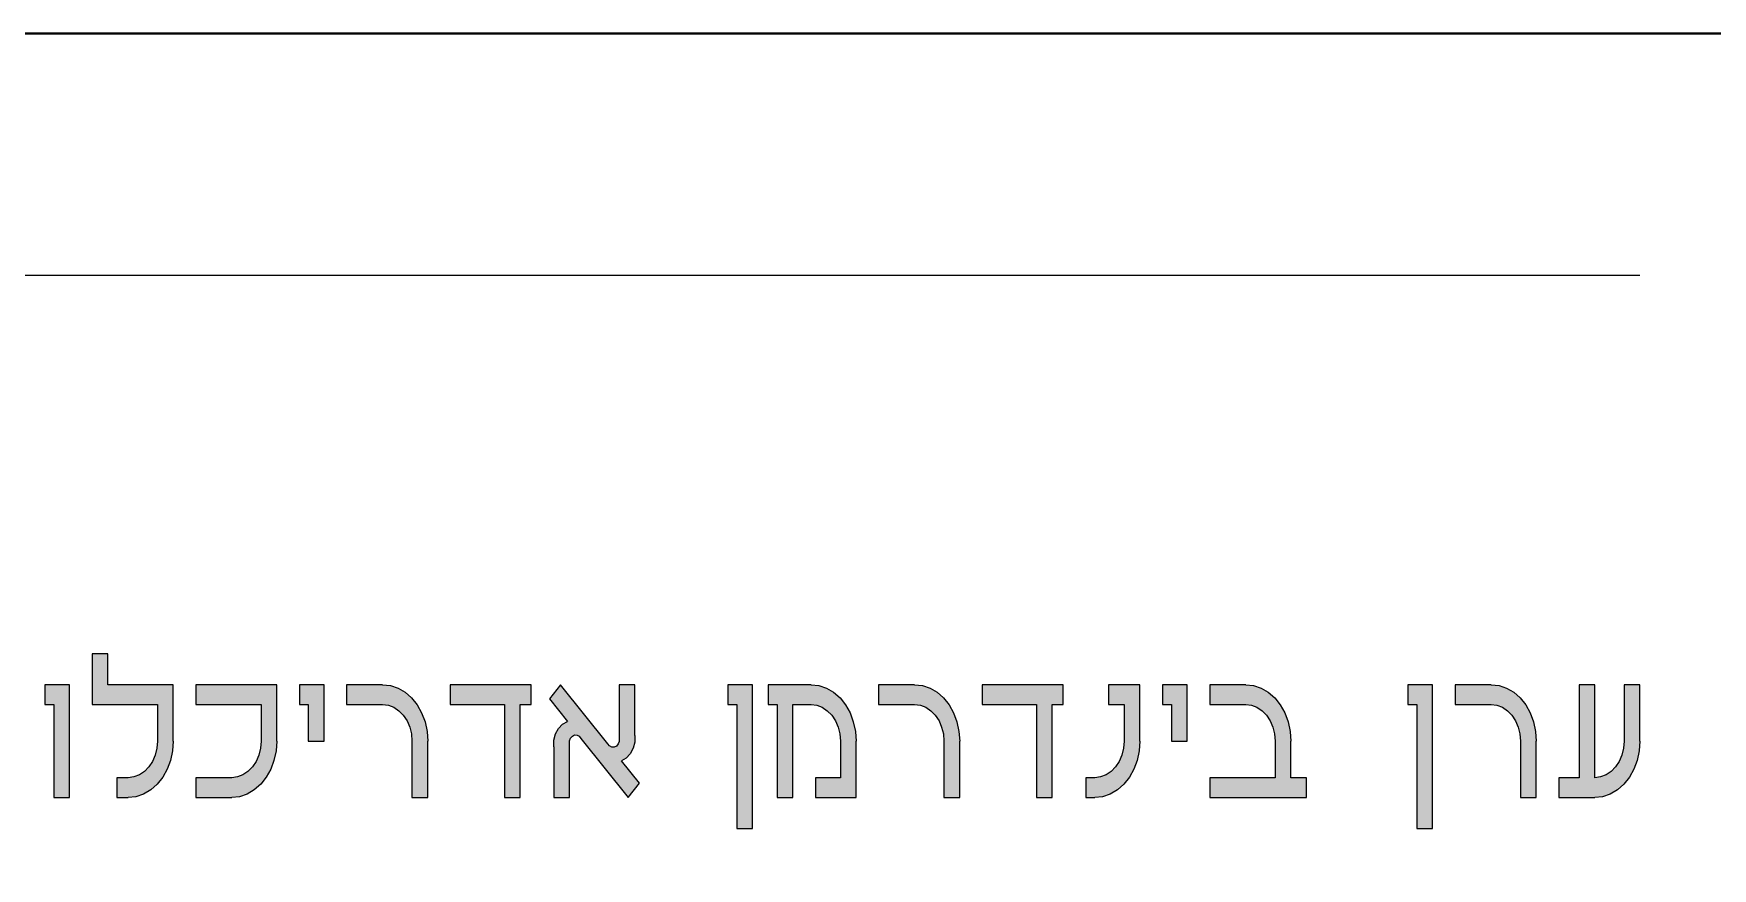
# Model space of a CAD drawing. Header units: millimetres. Extents: x 6676 to 14342, y 3639 to 5293.
# Drawn here: x 8646 to 8715, y 4650.7 to 4685.1 of the extents above; entities that cross this region are included whole.
import ezdxf

# ---------------------------------------------------------------- set-up
doc = ezdxf.new("R2010")
doc.units = ezdxf.units.MM
doc.layers.add('A-dim-work', color=8, linetype='Continuous')
doc.layers.add('TEXT', color=14, linetype='Continuous')
doc.layers.add('A-VIEW-30', color=6, linetype='Continuous', lineweight=15)

# ---------------------------------------------------------------- blocks, each defined once
blk = doc.blocks.new('A$C70B91C7D')
at = {"layer": 'TEXT', "true_color": 0x311916}
for points in [[(2.4019, -0.5456), (2.315, -0.5456), (2.315, -0.5043), (2.2939, -0.5043), (2.2939, -0.5718), (2.3811, -0.5718), (2.3811, -0.6205), (2.3803, -0.6302), (2.378, -0.6392), (2.3743, -0.6477), (2.3695, -0.655), (2.3637, -0.6612), (2.357, -0.6656), (2.3497, -0.6683), (2.3419, -0.6693), (2.3269, -0.6693), (2.3269, -0.6955), (2.3419, -0.6955), (2.3524, -0.6946), (2.3626, -0.6911), (2.372, -0.6855), (2.3805, -0.678), (2.388, -0.6687), (2.394, -0.6581), (2.3984, -0.6462), (2.4011, -0.6336), (2.4019, -0.6205)], [(2.2641, -0.5456), (2.2311, -0.5456), (2.2311, -0.5718), (2.2431, -0.5718), (2.2431, -0.6955), (2.2641, -0.6955)], [(2.5399, -0.5456), (2.432, -0.5456), (2.432, -0.5718), (2.5189, -0.5718), (2.5189, -0.6205), (2.5181, -0.6302), (2.516, -0.6392), (2.5123, -0.6477), (2.5075, -0.655), (2.5015, -0.6612), (2.4948, -0.6656), (2.4875, -0.6683), (2.48, -0.6693), (2.432, -0.6693), (2.432, -0.6955), (2.48, -0.6955), (2.4904, -0.6946), (2.5004, -0.6911), (2.51, -0.6855), (2.5185, -0.678), (2.5258, -0.6687), (2.5318, -0.6581), (2.5362, -0.6462), (2.5389, -0.6336), (2.5399, -0.6205)], [(2.6029, -0.5456), (2.57, -0.5456), (2.57, -0.5718), (2.5819, -0.5718), (2.5819, -0.6205), (2.6029, -0.6205)], [(2.7109, -0.5556), (2.7014, -0.5502), (2.6912, -0.5467), (2.6808, -0.5456), (2.6328, -0.5456), (2.6328, -0.5718), (2.6808, -0.5718), (2.6885, -0.5727), (2.6958, -0.5756), (2.7026, -0.5801), (2.7084, -0.5862), (2.7134, -0.5936), (2.7169, -0.602), (2.7192, -0.6111), (2.7199, -0.6205), (2.7199, -0.6955), (2.7409, -0.6955), (2.7409, -0.6205), (2.74, -0.6076), (2.7373, -0.5949), (2.7328, -0.5831), (2.7269, -0.5724), (2.7194, -0.5631)], [(2.8788, -0.5456), (2.7708, -0.5456), (2.7708, -0.5718), (2.8429, -0.5718), (2.8429, -0.6955), (2.8639, -0.6955), (2.8639, -0.5718), (2.8788, -0.5718)], [(3.0168, -0.5456), (2.9958, -0.5456), (2.9958, -0.6169), (2.9958, -0.6209), (2.9944, -0.6244), (2.9921, -0.6273), (2.9892, -0.6286), (2.9859, -0.6286), (2.983, -0.6271), (2.9807, -0.6244), (2.9179, -0.5456), (2.9029, -0.5644), (2.9268, -0.5943), (2.9204, -0.598), (2.915, -0.6038), (2.9111, -0.6109), (2.909, -0.6194), (2.9088, -0.6281), (2.9088, -0.6955), (2.9298, -0.6955), (2.9298, -0.6244), (2.9298, -0.6203), (2.9312, -0.6167), (2.9335, -0.614), (2.9364, -0.6124), (2.9397, -0.6126), (2.9426, -0.614), (2.9449, -0.6169), (3.0077, -0.6955), (3.0228, -0.6768), (2.9989, -0.6469), (3.0052, -0.6433), (3.0106, -0.6375), (3.0145, -0.6302), (3.0166, -0.6219), (3.0168, -0.613)], [(3.1733, -0.5456), (3.1403, -0.5456), (3.1403, -0.5718), (3.1523, -0.5718), (3.1523, -0.7368), (3.1733, -0.7368)], [(3.2812, -0.5556), (3.2718, -0.5502), (3.2617, -0.5467), (3.2513, -0.5456), (3.1943, -0.5456), (3.1943, -0.5718), (3.2062, -0.5718), (3.2062, -0.6955), (3.2272, -0.6955), (3.2272, -0.5718), (3.2513, -0.5718), (3.2588, -0.5727), (3.2662, -0.5756), (3.2729, -0.5801), (3.2789, -0.5862), (3.2837, -0.5936), (3.2874, -0.602), (3.2895, -0.6111), (3.2903, -0.6205), (3.2903, -0.6693), (3.2573, -0.6693), (3.2573, -0.6955), (3.3113, -0.6955), (3.3113, -0.6205), (3.3103, -0.6076), (3.3076, -0.5949), (3.3032, -0.5831), (3.2972, -0.5724), (3.2899, -0.5631)], [(3.4192, -0.5556), (3.4098, -0.5502), (3.3996, -0.5467), (3.3891, -0.5456), (3.3413, -0.5456), (3.3413, -0.5718), (3.3891, -0.5718), (3.3969, -0.5727), (3.4042, -0.5756), (3.4109, -0.5801), (3.4167, -0.5862), (3.4217, -0.5936), (3.4252, -0.602), (3.4275, -0.6111), (3.4283, -0.6205), (3.4283, -0.6955), (3.4493, -0.6955), (3.4493, -0.6205), (3.4483, -0.6076), (3.4456, -0.5949), (3.4412, -0.5831), (3.4352, -0.5724), (3.4277, -0.5631)], [(3.5871, -0.5456), (3.4792, -0.5456), (3.4792, -0.5718), (3.5513, -0.5718), (3.5513, -0.6955), (3.5723, -0.6955), (3.5723, -0.5718), (3.5871, -0.5718)], [(3.6891, -0.5456), (3.6472, -0.5456), (3.6472, -0.5718), (3.6681, -0.5718), (3.6681, -0.6205), (3.6675, -0.6302), (3.6652, -0.6392), (3.6615, -0.6477), (3.6567, -0.655), (3.6509, -0.6612), (3.6442, -0.6656), (3.6368, -0.6683), (3.6291, -0.6693), (3.6172, -0.6693), (3.6172, -0.6955), (3.6291, -0.6955), (3.6395, -0.6946), (3.6498, -0.6911), (3.6592, -0.6855), (3.6677, -0.678), (3.6752, -0.6687), (3.6812, -0.6581), (3.6856, -0.6462), (3.6883, -0.6336), (3.6891, -0.6205)], [(3.7521, -0.5456), (3.7191, -0.5456), (3.7191, -0.5718), (3.7311, -0.5718), (3.7311, -0.6205), (3.7521, -0.6205)], [(3.8506, -0.5502), (3.8406, -0.5467), (3.8302, -0.5456), (3.7822, -0.5456), (3.7822, -0.5718), (3.8302, -0.5718), (3.8377, -0.5727), (3.845, -0.5756), (3.8518, -0.5801), (3.8577, -0.5862), (3.8626, -0.5936), (3.8662, -0.602), (3.8683, -0.6111), (3.8691, -0.6205), (3.8691, -0.6693), (3.7822, -0.6693), (3.7822, -0.6955), (3.9111, -0.6955), (3.9111, -0.6693), (3.8901, -0.6693), (3.8901, -0.6205), (3.8892, -0.6076), (3.8865, -0.5949), (3.882, -0.5831), (3.876, -0.5724), (3.8687, -0.5631), (3.86, -0.5556)], [(4.079, -0.5456), (4.0461, -0.5456), (4.0461, -0.5718), (4.058, -0.5718), (4.058, -0.7368), (4.079, -0.7368)], [(4.1956, -0.5631), (4.187, -0.5556), (4.1775, -0.5502), (4.1675, -0.5467), (4.1571, -0.5456), (4.1091, -0.5456), (4.1091, -0.5718), (4.1571, -0.5718), (4.1646, -0.5727), (4.1719, -0.5756), (4.1787, -0.5801), (4.1846, -0.5862), (4.1895, -0.5936), (4.1929, -0.602), (4.1952, -0.6111), (4.196, -0.6205), (4.196, -0.6955), (4.217, -0.6955), (4.217, -0.6205), (4.2161, -0.6076), (4.2134, -0.5949), (4.2089, -0.5831), (4.203, -0.5724)], [(4.3335, -0.678), (4.341, -0.6687), (4.3469, -0.6581), (4.3514, -0.6462), (4.3541, -0.6336), (4.3548, -0.6205), (4.3548, -0.5456), (4.334, -0.5456), (4.334, -0.6205), (4.3333, -0.6302), (4.3309, -0.6392), (4.3273, -0.6477), (4.3225, -0.655), (4.3167, -0.6612), (4.3099, -0.6656), (4.3026, -0.6683), (4.2949, -0.6693), (4.2949, -0.5456), (4.2739, -0.5456), (4.2739, -0.6693), (4.2469, -0.6693), (4.2469, -0.6955), (4.2949, -0.6955), (4.3053, -0.6946), (4.3155, -0.6911), (4.325, -0.6855)]]:
    blk.add_hatch(color=19, dxfattribs=at).paths.add_polyline_path(points)
at = {"layer": 'TEXT', "color": 19, "true_color": 0x311916}
blk.add_line((0, 0), (4.3548, 0), dxfattribs=at)
for points in [[(2.4019, -0.6205), (2.4019, -0.5456), (2.315, -0.5456), (2.315, -0.5043), (2.2939, -0.5043), (2.2939, -0.5718), (2.3811, -0.5718), (2.3811, -0.6205), (2.3803, -0.6302), (2.378, -0.6392), (2.3743, -0.6477), (2.3695, -0.655), (2.3637, -0.6612), (2.357, -0.6656), (2.3497, -0.6683), (2.3419, -0.6693), (2.3269, -0.6693), (2.3269, -0.6955), (2.3419, -0.6955)], [(2.5399, -0.6205), (2.5399, -0.5456), (2.432, -0.5456), (2.432, -0.5718), (2.5189, -0.5718), (2.5189, -0.6205), (2.5181, -0.6302), (2.516, -0.6392), (2.5123, -0.6477), (2.5075, -0.655), (2.5015, -0.6612), (2.4948, -0.6656), (2.4875, -0.6683), (2.48, -0.6693), (2.432, -0.6693), (2.432, -0.6955), (2.48, -0.6955)], [(2.6808, -0.5456), (2.6328, -0.5456), (2.6328, -0.5718), (2.6808, -0.5718), (2.6885, -0.5727), (2.6958, -0.5756), (2.7026, -0.5801), (2.7084, -0.5862), (2.7134, -0.5936), (2.7169, -0.602), (2.7192, -0.6111), (2.7199, -0.6205), (2.7199, -0.6955), (2.7409, -0.6955)], [(2.6808, -0.5456), (2.6912, -0.5467), (2.7014, -0.5502), (2.7109, -0.5556), (2.7194, -0.5631), (2.7269, -0.5724), (2.7328, -0.5831), (2.7373, -0.5949), (2.74, -0.6076), (2.7409, -0.6205)], [(3.0168, -0.613), (3.0168, -0.5456), (2.9958, -0.5456), (2.9958, -0.6169), (2.9958, -0.6209), (2.9944, -0.6244), (2.9921, -0.6273), (2.9892, -0.6286), (2.9859, -0.6286), (2.983, -0.6271), (2.9807, -0.6244), (2.9179, -0.5456), (2.9029, -0.5644), (2.9268, -0.5943)], [(3.2513, -0.5456), (3.1943, -0.5456), (3.1943, -0.5718), (3.2062, -0.5718), (3.2062, -0.6955), (3.2272, -0.6955), (3.2272, -0.5718), (3.2513, -0.5718), (3.2588, -0.5727), (3.2662, -0.5756), (3.2729, -0.5801), (3.2789, -0.5862), (3.2837, -0.5936), (3.2874, -0.602), (3.2895, -0.6111), (3.2903, -0.6205), (3.2903, -0.6693), (3.2573, -0.6693), (3.2573, -0.6955), (3.3113, -0.6955)], [(3.2513, -0.5456), (3.2617, -0.5467), (3.2718, -0.5502), (3.2812, -0.5556), (3.2899, -0.5631), (3.2972, -0.5724), (3.3032, -0.5831), (3.3076, -0.5949), (3.3103, -0.6076), (3.3113, -0.6205)], [(3.3891, -0.5456), (3.3413, -0.5456), (3.3413, -0.5718), (3.3891, -0.5718), (3.3969, -0.5727), (3.4042, -0.5756), (3.4109, -0.5801), (3.4167, -0.5862), (3.4217, -0.5936), (3.4252, -0.602), (3.4275, -0.6111), (3.4283, -0.6205), (3.4283, -0.6955), (3.4493, -0.6955)], [(3.3891, -0.5456), (3.3996, -0.5467), (3.4098, -0.5502), (3.4192, -0.5556), (3.4277, -0.5631), (3.4352, -0.5724), (3.4412, -0.5831), (3.4456, -0.5949), (3.4483, -0.6076), (3.4493, -0.6205)], [(3.6891, -0.6205), (3.6891, -0.5456), (3.6472, -0.5456), (3.6472, -0.5718), (3.6681, -0.5718), (3.6681, -0.6205), (3.6675, -0.6302), (3.6652, -0.6392), (3.6615, -0.6477), (3.6567, -0.655), (3.6509, -0.6612), (3.6442, -0.6656), (3.6368, -0.6683), (3.6291, -0.6693), (3.6172, -0.6693), (3.6172, -0.6955), (3.6291, -0.6955)], [(3.8302, -0.5456), (3.7822, -0.5456), (3.7822, -0.5718), (3.8302, -0.5718), (3.8377, -0.5727), (3.845, -0.5756), (3.8518, -0.5801), (3.8577, -0.5862), (3.8626, -0.5936), (3.8662, -0.602), (3.8683, -0.6111), (3.8691, -0.6205), (3.8691, -0.6693), (3.7822, -0.6693), (3.7822, -0.6955), (3.9111, -0.6955)], [(3.8302, -0.5456), (3.8406, -0.5467), (3.8506, -0.5502), (3.86, -0.5556), (3.8687, -0.5631), (3.876, -0.5724), (3.882, -0.5831), (3.8865, -0.5949), (3.8892, -0.6076), (3.8901, -0.6205)], [(4.1571, -0.5456), (4.1091, -0.5456), (4.1091, -0.5718), (4.1571, -0.5718), (4.1646, -0.5727), (4.1719, -0.5756), (4.1787, -0.5801), (4.1846, -0.5862), (4.1895, -0.5936), (4.1929, -0.602), (4.1952, -0.6111), (4.196, -0.6205), (4.196, -0.6955), (4.217, -0.6955)], [(4.1571, -0.5456), (4.1675, -0.5467), (4.1775, -0.5502), (4.187, -0.5556), (4.1956, -0.5631), (4.203, -0.5724), (4.2089, -0.5831), (4.2134, -0.5949), (4.2161, -0.6076), (4.217, -0.6205)], [(4.3548, -0.6205), (4.3548, -0.5456), (4.334, -0.5456), (4.334, -0.6205), (4.3333, -0.6302), (4.3309, -0.6392), (4.3273, -0.6477), (4.3225, -0.655), (4.3167, -0.6612), (4.3099, -0.6656), (4.3026, -0.6683), (4.2949, -0.6693), (4.2949, -0.5456), (4.2739, -0.5456), (4.2739, -0.6693), (4.2469, -0.6693), (4.2469, -0.6955), (4.2949, -0.6955)], [(2.9088, -0.6281), (2.909, -0.6194), (2.9111, -0.6109), (2.915, -0.6038), (2.9204, -0.598), (2.9268, -0.5943)], [(2.4019, -0.6205), (2.4011, -0.6336), (2.3984, -0.6462), (2.394, -0.6581), (2.388, -0.6687), (2.3805, -0.678), (2.372, -0.6855), (2.3626, -0.6911), (2.3524, -0.6946), (2.3419, -0.6955)], [(2.5399, -0.6205), (2.5389, -0.6336), (2.5362, -0.6462), (2.5318, -0.6581), (2.5258, -0.6687), (2.5185, -0.678), (2.51, -0.6855), (2.5004, -0.6911), (2.4904, -0.6946), (2.48, -0.6955)], [(2.7409, -0.6955), (2.7409, -0.6205)], [(2.9088, -0.6281), (2.9088, -0.6955), (2.9298, -0.6955), (2.9298, -0.6244), (2.9298, -0.6203), (2.9312, -0.6167), (2.9335, -0.614), (2.9364, -0.6124), (2.9397, -0.6126), (2.9426, -0.614), (2.9449, -0.6169), (3.0077, -0.6955), (3.0228, -0.6768)], [(3.0168, -0.613), (3.0166, -0.6219), (3.0145, -0.6302), (3.0106, -0.6375), (3.0052, -0.6433), (2.9989, -0.6469)], [(3.3113, -0.6955), (3.3113, -0.6205)], [(3.4493, -0.6955), (3.4493, -0.6205)], [(3.6891, -0.6205), (3.6883, -0.6336), (3.6856, -0.6462), (3.6812, -0.6581), (3.6752, -0.6687), (3.6677, -0.678), (3.6592, -0.6855), (3.6498, -0.6911), (3.6395, -0.6946), (3.6291, -0.6955)], [(3.9111, -0.6955), (3.9111, -0.6693), (3.8901, -0.6693), (3.8901, -0.6205)], [(4.217, -0.6955), (4.217, -0.6205)], [(4.3548, -0.6205), (4.3541, -0.6336), (4.3514, -0.6462), (4.3469, -0.6581), (4.341, -0.6687), (4.3335, -0.678), (4.325, -0.6855), (4.3155, -0.6911), (4.3053, -0.6946), (4.2949, -0.6955)], [(3.0228, -0.6768), (2.9989, -0.6469)]]:
    blk.add_lwpolyline(points, dxfattribs=at)
for points in [[(2.2641, -0.6955), (2.2641, -0.5456), (2.2311, -0.5456), (2.2311, -0.5718), (2.2431, -0.5718), (2.2431, -0.6955), (2.2641, -0.6955)], [(2.6029, -0.6205), (2.6029, -0.5456), (2.57, -0.5456), (2.57, -0.5718), (2.5819, -0.5718), (2.5819, -0.6205), (2.6029, -0.6205)], [(2.8639, -0.6955), (2.8639, -0.5718), (2.8788, -0.5718), (2.8788, -0.5456), (2.7708, -0.5456), (2.7708, -0.5718), (2.8429, -0.5718), (2.8429, -0.6955), (2.8639, -0.6955)], [(3.1733, -0.7368), (3.1733, -0.5456), (3.1403, -0.5456), (3.1403, -0.5718), (3.1523, -0.5718), (3.1523, -0.7368), (3.1733, -0.7368)], [(3.5723, -0.6955), (3.5723, -0.5718), (3.5871, -0.5718), (3.5871, -0.5456), (3.4792, -0.5456), (3.4792, -0.5718), (3.5513, -0.5718), (3.5513, -0.6955), (3.5723, -0.6955)], [(3.7521, -0.6205), (3.7521, -0.5456), (3.7191, -0.5456), (3.7191, -0.5718), (3.7311, -0.5718), (3.7311, -0.6205), (3.7521, -0.6205)], [(4.079, -0.7368), (4.079, -0.5456), (4.0461, -0.5456), (4.0461, -0.5718), (4.058, -0.5718), (4.058, -0.7368), (4.079, -0.7368)]]:
    blk.add_lwpolyline(points, close=True, dxfattribs=at)

msp = doc.modelspace()

# ---------------------------------------------------------------- linework, layer by layer
at = {"layer": 'A-dim-work', "color": 6, "lineweight": 40, "ltscale": 20}
msp.add_lwpolyline([(8548.593, 4685.065), (8815.121, 4685.065), (8815.121, 4570.166), (8548.593, 4570.166)], close=True, dxfattribs=at)

# ---------------------------------------------------------------- block references
at = {"layer": 'A-VIEW-30', "lineweight": 40, "xscale": 30.87765168342476, "yscale": 30.87765168342476, "zscale": 30.87765168342476}
msp.add_blockref('A$C70B91C7D', (8577.562, 4675.132), dxfattribs=at)

doc.saveas('drawing.dxf')
